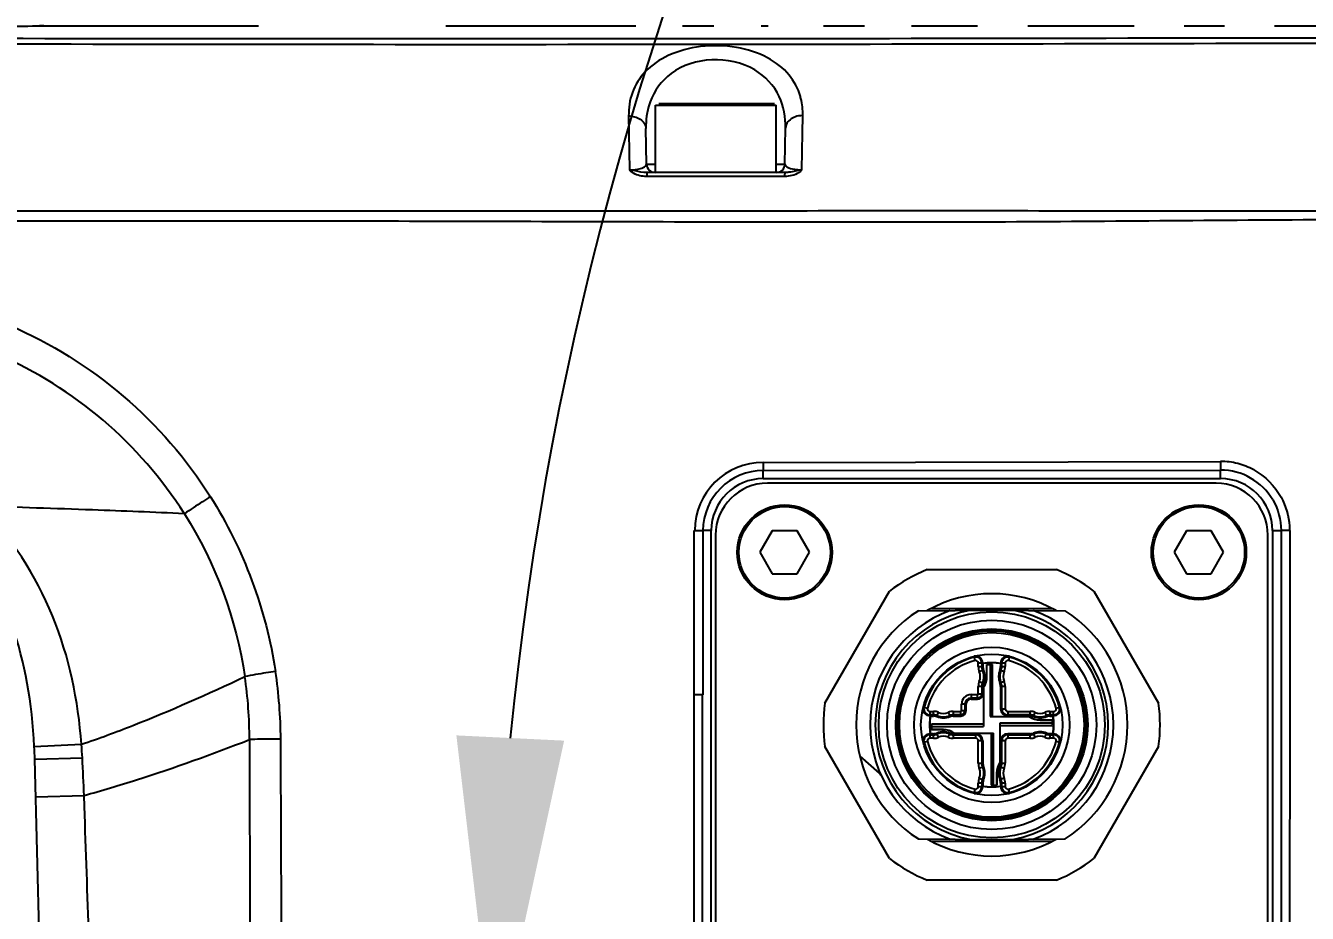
# Model space of a CAD drawing. Header units: millimetres. Extents: x 5828 to 6704, y 123 to 421.
# Drawn here: x 6592.282 to 6597.233, y 234.937 to 238.367 of the extents above; entities that cross this region are included whole.
import ezdxf

# ---------------------------------------------------------------- set-up
doc = ezdxf.new("R2010")
doc.units = ezdxf.units.MM
for name, color, linetype in [('外形图', 7, 'Continuous'), ('尺寸标注', 7, 'Continuous'), ('运动范围', 7, 'Continuous')]:
    doc.layers.add(name, color=color, linetype=linetype)
doc.styles.add('微软雅黑', font='msyh.ttc', dxfattribs={"height": 1.5})
doc.dimstyles.new('尺寸标注_1_15比例', dxfattribs={"dimtxt": 1.5, "dimasz": 1.25, "dimexe": 0.5, "dimexo": 0.4, "dimgap": 0.5, "dimtad": 1, "dimdec": 1, "dimlfac": 15, "dimdsep": 46, "dimtxsty": '微软雅黑', "dimcen": 0.09, "dimadec": 0, "dimazin": 0, "dimtp": 0.01, "dimtm": 0.01, "dimtfac": 1, "dimtdec": 1, "dimtofl": 0, "dimtmove": 0, "dimatfit": 3, "dimfxl": 1, "dimtolj": 1, "dimarcsym": 0})

# ---------------------------------------------------------------- blocks, each defined once
blk = doc.blocks.new('*D964')
at = {"layer": 'Defpoints', "color": 0}
for p in [(6599.8696, 245.0776), (6642.7754, 240.6831), (6560.7519, 234.3658), (6606.9481, 234.3718), (6651.9644, 234.3658)]:
    blk.add_point(p, dxfattribs=at)
at = {"layer": '尺寸标注', "color": 0, "lineweight": -2}
blk.add_arc((6606.914, 234.3658), 12.8206, 15.57922, 174.41148, dxfattribs=at)
at = {"layer": '尺寸标注', "color": 0}
for points in [[(6619.0604, 237.7629), (6619.4668, 237.8551), (6619.5402, 236.59)], [(6593.9463, 235.6245), (6594.3625, 235.6042), (6594.0935, 234.3658)]]:
    blk.add_solid(points, dxfattribs=at)
at = {"layer": '尺寸标注', "color": 0, "insert": (6607.3758, 248.4579), "char_height": 1.5, "attachment_point": 5, "rotation": 358.1233, "style": '微软雅黑'}
blk.add_mtext('\\A1;-\\A1;170%%d', dxfattribs=at)

msp = doc.modelspace()

# ---------------------------------------------------------------- linework, layer by layer
at = {"layer": '外形图'}
for p, q in [((6592.3365, 238.3658), (6593.182, 238.3658)), ((6593.9055, 238.3658), (6594.6391, 238.3658)), ((6594.8191, 238.3658), (6594.941, 238.3658)), ((6595.123, 238.3659), (6595.15, 238.3659)), ((6595.3645, 238.3659), (6595.5223, 238.3659)), ((6595.7042, 238.3659), (6595.9594, 238.3659)), ((6596.154, 238.3659), (6596.4276, 238.3659)), ((6596.4276, 238.3659), (6596.564, 238.3659)), ((6596.7569, 238.3658), (6596.9136, 238.3658)), ((6597.1064, 238.3657), (6597.3258, 238.3656)), ((6594.7148, 237.7991), (6594.7148, 238.0591)), ((6594.7148, 238.0591), (6595.1814, 238.0591)), ((6594.7287, 238.0658), (6595.1748, 238.0658)), ((6595.1814, 237.7991), (6595.1814, 238.0591)), ((6594.6117, 238.0176), (6594.6128, 237.9507)), ((6595.2832, 237.9515), (6595.2844, 238.019)), ((6594.6128, 237.9507), (6594.6139, 237.8814)), ((6594.6809, 237.8319), (6594.6785, 237.9691)), ((6595.2153, 237.8319), (6595.2178, 237.9703)), ((6595.2819, 237.8817), (6595.2832, 237.9515)), ((6594.6139, 237.8814), (6594.615, 237.8098)), ((6595.2806, 237.8096), (6595.2819, 237.8817)), ((6594.6809, 237.8319), (6594.7148, 237.8319)), ((6595.2144, 237.7991), (6594.6816, 237.7991)), ((6595.1814, 237.8319), (6595.2153, 237.8319)), ((6594.7142, 237.7839), (6594.6813, 237.7839)), ((6594.7142, 237.7839), (6594.6813, 237.7839)), ((6595.182, 237.7841), (6594.7142, 237.7839)), ((6595.2142, 237.7841), (6595.182, 237.7841)), ((6595.2142, 237.7841), (6595.182, 237.7841)), ((6595.1311, 236.6794), (6596.8979, 236.6829)), ((6595.1314, 236.6477), (6596.8981, 236.6495)), ((6595.1314, 236.6164), (6595.1314, 236.6477)), ((6595.1314, 236.6164), (6596.8981, 236.6164)), ((6596.8981, 236.6164), (6596.8981, 236.6495)), ((6596.8809, 236.5986), (6595.1475, 236.5986)), ((6594.8651, 235.7824), (6594.8653, 236.4167)), ((6594.9309, 236.4158), (6594.8987, 236.4158)), ((6594.9309, 233.3158), (6594.9309, 236.4158)), ((6595.1664, 236.4147), (6595.1185, 236.3319)), ((6595.262, 236.4147), (6595.1664, 236.4147)), ((6595.3099, 236.3319), (6595.262, 236.4147)), ((6596.7664, 236.4147), (6596.7185, 236.3319)), ((6596.862, 236.4147), (6596.7664, 236.4147)), ((6596.9099, 236.3319), (6596.862, 236.4147)), ((6597.0987, 236.4158), (6597.0987, 233.3158)), ((6597.0987, 236.4158), (6597.132, 236.4158)), ((6597.132, 236.4158), (6597.132, 233.3158)), ((6594.9475, 236.3986), (6594.9475, 233.3319)), ((6597.0809, 233.3319), (6597.0809, 236.3986)), ((6595.1185, 236.3319), (6595.1664, 236.249)), ((6595.262, 236.249), (6595.3099, 236.3319)), ((6596.7185, 236.3319), (6596.7664, 236.249)), ((6596.862, 236.249), (6596.9099, 236.3319)), ((6595.7642, 236.2652), (6596.2642, 236.2652)), ((6595.1664, 236.249), (6595.262, 236.249)), ((6596.7664, 236.249), (6596.862, 236.249)), ((6595.3696, 235.7487), (6595.6196, 236.1817)), ((6596.4088, 236.1817), (6596.6588, 235.7487)), ((6595.7814, 236.1152), (6596.247, 236.1152)), ((6595.7307, 236.1061), (6596.0142, 236.1086)), ((6596.0142, 236.1086), (6596.2977, 236.1061)), ((6595.9501, 235.9135), (6595.9459, 235.9299)), ((6596.0825, 235.9299), (6596.0783, 235.9135)), ((6595.9623, 235.8902), (6595.9623, 235.9041)), ((6595.9792, 235.9041), (6595.9623, 235.9041)), ((6595.9623, 235.8902), (6595.98, 235.8902)), ((6595.9661, 235.8708), (6595.9825, 235.8776)), ((6595.9756, 235.9041), (6595.9756, 235.8902)), ((6595.9792, 235.9041), (6595.9792, 235.8902)), ((6595.9794, 235.9025), (6595.9798, 235.9022)), ((6595.9798, 235.9022), (6595.98, 235.902)), ((6595.98, 235.8902), (6595.98, 235.902)), ((6595.9952, 235.8519), (6595.9952, 235.8986)), ((6595.9952, 235.8986), (6596.0169, 235.8986)), ((6595.9957, 235.8519), (6595.9957, 235.8986)), ((6596.0075, 235.8986), (6596.0075, 235.6969)), ((6596.0169, 235.6969), (6596.0169, 235.8986)), ((6596.0459, 235.8776), (6596.0623, 235.8708)), ((6596.0484, 235.902), (6596.049, 235.9025)), ((6596.0484, 235.902), (6596.0484, 235.8902)), ((6596.0484, 235.8902), (6596.0661, 235.8902)), ((6596.0492, 235.8902), (6596.0492, 235.9041)), ((6596.0661, 235.9041), (6596.0492, 235.9041)), ((6596.0528, 235.8902), (6596.0528, 235.9041)), ((6596.0661, 235.9041), (6596.0661, 235.8902)), ((6595.9623, 235.7852), (6595.9623, 235.8136)), ((6595.98, 235.8136), (6595.9623, 235.8136)), ((6595.9661, 235.833), (6595.9825, 235.8262)), ((6595.9756, 235.8136), (6595.9756, 235.7852)), ((6595.9792, 235.8136), (6595.9792, 235.7852)), ((6595.98, 235.7852), (6595.98, 235.8136)), ((6595.9952, 235.8519), (6595.9957, 235.8519)), ((6596.0623, 235.833), (6596.0459, 235.8262)), ((6596.0484, 235.8136), (6596.0484, 235.7269)), ((6596.0661, 235.8136), (6596.0484, 235.8136)), ((6596.0492, 235.7269), (6596.0492, 235.8136)), ((6596.0528, 235.7269), (6596.0528, 235.8136)), ((6596.0661, 235.8136), (6596.0661, 235.7269)), ((6594.8975, 233.3158), (6594.8975, 235.7816)), ((6595.9342, 235.7822), (6595.9342, 235.7644)), ((6595.9342, 235.7822), (6595.9592, 235.7822)), ((6595.9592, 235.7688), (6595.9342, 235.7688)), ((6595.9592, 235.7652), (6595.9342, 235.7652)), ((6595.9342, 235.7644), (6595.9592, 235.7644)), ((6595.9592, 235.7644), (6595.9592, 235.7822)), ((6595.9623, 235.7852), (6595.98, 235.7852)), ((6595.9825, 235.8114), (6595.9825, 235.6586)), ((6595.7495, 235.7336), (6595.7659, 235.7293)), ((6595.7754, 235.7172), (6595.7754, 235.7002)), ((6595.7754, 235.7172), (6595.7893, 235.7172)), ((6595.7893, 235.6994), (6595.7893, 235.7172)), ((6595.8018, 235.6969), (6595.8086, 235.7133)), ((6595.8464, 235.7133), (6595.8533, 235.6969)), ((6595.8658, 235.7172), (6595.8658, 235.6994)), ((6595.8658, 235.7172), (6595.8942, 235.7172)), ((6595.8942, 235.6994), (6595.8942, 235.7172)), ((6595.8973, 235.7202), (6595.8973, 235.7452)), ((6595.915, 235.7452), (6595.8973, 235.7452)), ((6595.8973, 235.7202), (6595.915, 235.7202)), ((6595.9106, 235.7452), (6595.9106, 235.7202)), ((6595.9142, 235.7452), (6595.9142, 235.7202)), ((6595.915, 235.7202), (6595.915, 235.7452)), ((6596.0484, 235.7269), (6596.0661, 235.7269)), ((6596.0759, 235.7172), (6596.0759, 235.6994)), ((6596.0759, 235.7172), (6596.1626, 235.7172)), ((6596.1626, 235.6994), (6596.1626, 235.7172)), ((6596.1751, 235.6969), (6596.182, 235.7133)), ((6596.2198, 235.7133), (6596.2266, 235.6969)), ((6596.2391, 235.7172), (6596.2391, 235.6994)), ((6596.2391, 235.7172), (6596.253, 235.7172)), ((6596.253, 235.7002), (6596.253, 235.7172)), ((6596.2624, 235.7293), (6596.2788, 235.7336)), ((6595.7893, 235.7038), (6595.7754, 235.7038)), ((6595.7893, 235.7002), (6595.7754, 235.7002)), ((6595.7774, 235.6994), (6595.7769, 235.7)), ((6595.7774, 235.6994), (6595.7893, 235.6994)), ((6595.7809, 235.6679), (6595.7809, 235.6462)), ((6595.9825, 235.6679), (6595.7809, 235.6679)), ((6595.8942, 235.7038), (6595.8658, 235.7038)), ((6595.8942, 235.7002), (6595.8658, 235.7002)), ((6595.8658, 235.6994), (6595.8942, 235.6994)), ((6596.0075, 235.6969), (6596.1604, 235.6969)), ((6596.0459, 235.6719), (6596.0459, 235.519)), ((6596.2475, 235.6719), (6596.0459, 235.6719)), ((6596.1626, 235.7038), (6596.0759, 235.7038)), ((6596.1626, 235.7002), (6596.0759, 235.7002)), ((6596.0759, 235.6994), (6596.1626, 235.6994)), ((6596.2009, 235.6842), (6596.2009, 235.6837)), ((6596.2009, 235.6842), (6596.2475, 235.6842)), ((6596.2009, 235.6837), (6596.2475, 235.6837)), ((6596.253, 235.7038), (6596.2391, 235.7038)), ((6596.253, 235.7002), (6596.2391, 235.7002)), ((6596.2391, 235.6994), (6596.251, 235.6994)), ((6596.2475, 235.6842), (6596.2475, 235.6626)), ((6596.2511, 235.6996), (6596.251, 235.6994)), ((6596.2515, 235.7), (6596.2511, 235.6996)), ((6595.7754, 235.6302), (6595.7754, 235.6133)), ((6595.7754, 235.6302), (6595.7893, 235.6302)), ((6595.7754, 235.6266), (6595.7893, 235.6266)), ((6595.7769, 235.6304), (6595.7773, 235.6308)), ((6595.7773, 235.6308), (6595.7774, 235.631)), ((6595.7893, 235.631), (6595.7774, 235.631)), ((6595.7809, 235.6586), (6595.9825, 235.6586)), ((6595.8275, 235.6468), (6595.7809, 235.6468)), ((6595.8275, 235.6462), (6595.7809, 235.6462)), ((6595.7893, 235.6133), (6595.7893, 235.631)), ((6595.8086, 235.6172), (6595.8018, 235.6335)), ((6595.8275, 235.6462), (6595.8275, 235.6468)), ((6595.8464, 235.6172), (6595.8533, 235.6335)), ((6595.8658, 235.631), (6595.8658, 235.6133)), ((6595.9525, 235.631), (6595.8658, 235.631)), ((6595.8658, 235.6302), (6595.9525, 235.6302)), ((6595.8658, 235.6266), (6595.9525, 235.6266)), ((6595.868, 235.6336), (6596.0209, 235.6336)), ((6595.9525, 235.6133), (6595.9525, 235.631)), ((6596.0115, 235.6336), (6596.0115, 235.4319)), ((6596.0209, 235.4319), (6596.0209, 235.6336)), ((6596.0459, 235.6626), (6596.2475, 235.6626)), ((6596.0759, 235.631), (6596.0759, 235.6133)), ((6596.1626, 235.631), (6596.0759, 235.631)), ((6596.0759, 235.6302), (6596.1626, 235.6302)), ((6596.0759, 235.6266), (6596.1626, 235.6266)), ((6596.1626, 235.6133), (6596.1626, 235.631)), ((6596.182, 235.6172), (6596.1751, 235.6335)), ((6596.2198, 235.6172), (6596.2266, 235.6335)), ((6596.2391, 235.631), (6596.2391, 235.6133)), ((6596.251, 235.631), (6596.2391, 235.631)), ((6596.2391, 235.6302), (6596.253, 235.6302)), ((6596.2391, 235.6266), (6596.253, 235.6266)), ((6596.251, 235.631), (6596.2515, 235.6304)), ((6596.253, 235.6133), (6596.253, 235.6302)), ((6592.3159, 235.581), (6592.4979, 235.59)), ((6595.6196, 235.1487), (6595.3696, 235.5817)), ((6595.7659, 235.6011), (6595.7495, 235.5969)), ((6595.7893, 235.6133), (6595.7754, 235.6133)), ((6595.9525, 235.6133), (6595.8658, 235.6133)), ((6595.9623, 235.5168), (6595.9623, 235.6036)), ((6595.98, 235.6036), (6595.9623, 235.6036)), ((6595.9756, 235.6036), (6595.9756, 235.5168)), ((6595.9792, 235.6036), (6595.9792, 235.5168)), ((6595.98, 235.5168), (6595.98, 235.6036)), ((6596.0484, 235.6036), (6596.0484, 235.5168)), ((6596.0661, 235.6036), (6596.0484, 235.6036)), ((6596.0492, 235.5168), (6596.0492, 235.6036)), ((6596.0528, 235.5168), (6596.0528, 235.6036)), ((6596.0661, 235.6036), (6596.0661, 235.5168)), ((6596.1626, 235.6133), (6596.0759, 235.6133)), ((6596.253, 235.6133), (6596.2391, 235.6133)), ((6596.2788, 235.5969), (6596.2624, 235.6011)), ((6596.6588, 235.5817), (6596.4088, 235.1487)), ((6592.3177, 235.5325), (6592.5017, 235.5373)), ((6592.3938, 232.6287), (6592.3177, 235.5325)), ((6595.5043, 235.5441), (6595.5794, 235.4788)), ((6595.9623, 235.5168), (6595.98, 235.5168)), ((6596.0484, 235.5168), (6596.0661, 235.5168)), ((6595.9661, 235.4975), (6595.9825, 235.5043)), ((6596.0326, 235.4786), (6596.0326, 235.4319)), ((6596.0332, 235.4786), (6596.0326, 235.4786)), ((6596.0332, 235.4786), (6596.0332, 235.4319)), ((6596.0459, 235.5043), (6596.0623, 235.4975)), ((6595.9459, 235.4006), (6595.9501, 235.417)), ((6595.9623, 235.4264), (6595.9623, 235.4403)), ((6595.98, 235.4403), (6595.9623, 235.4403)), ((6595.9623, 235.4264), (6595.9792, 235.4264)), ((6595.9661, 235.4597), (6595.9825, 235.4528)), ((6595.9756, 235.4403), (6595.9756, 235.4264)), ((6595.9792, 235.4403), (6595.9792, 235.4264)), ((6595.98, 235.4285), (6595.9794, 235.4279)), ((6595.98, 235.4285), (6595.98, 235.4403)), ((6596.0115, 235.4319), (6596.0332, 235.4319)), ((6596.0623, 235.4597), (6596.0459, 235.4528)), ((6596.0484, 235.4403), (6596.0484, 235.4285)), ((6596.0661, 235.4403), (6596.0484, 235.4403)), ((6596.0486, 235.4283), (6596.0484, 235.4285)), ((6596.049, 235.4279), (6596.0486, 235.4283)), ((6596.0492, 235.4264), (6596.0492, 235.4403)), ((6596.0492, 235.4264), (6596.0661, 235.4264)), ((6596.0528, 235.4264), (6596.0528, 235.4403)), ((6596.0661, 235.4403), (6596.0661, 235.4264)), ((6596.0783, 235.417), (6596.0825, 235.4006)), ((6592.3215, 235.3875), (6592.508, 235.3924)), ((6592.5096, 235.3495), (6592.508, 235.3924)), ((6595.7307, 235.2244), (6596.0142, 235.2219)), ((6596.0142, 235.2219), (6596.2977, 235.2244)), ((6596.247, 235.2152), (6595.7814, 235.2152)), ((6596.2642, 235.0652), (6595.7642, 235.0652))]:
    msp.add_line(p, q, dxfattribs=at)
for centre, radius in [((6595.2142, 236.3319), 0.1833), ((6595.2142, 236.3319), 0.1767), ((6596.8142, 236.3319), 0.1833), ((6596.8142, 236.3319), 0.1767), ((6596.0142, 235.6652), 0.4367), ((6596.0142, 235.6652), 0.4042), ((6596.0142, 235.6652), 0.3706), ((6596.0142, 235.6652), 0.3661), ((6596.0142, 235.6652), 0.3633), ((6596.0142, 235.6652), 0.3567), ((6596.0142, 235.6652), 0.3), ((6596.0142, 235.6652), 0.2733)]:
    msp.add_circle(centre, radius, dxfattribs=at)
for centre, radius, start, end in [((6595.0507, 238.0283), 0.2334, 14.1103, 16.1626), ((6594.933, 237.986), 0.2535, 160.2549, 162.0338), ((6594.7142, 237.8325), 0.0333, 181, 270), ((6596.3735, 237.774), 1.6922, 179.3863, 179.6655), ((6595.182, 237.8325), 0.0333, 270, 359), ((6597.163, 237.7741), 1.9488, 179.4677, 179.707), ((6591.536, 235.617), 1.6106, 32.4208, 66.6151), ((6595.1319, 236.4144), 0.265, 90.1621, 179.5099), ((6596.8979, 236.4145), 0.2684, 75.6728, 90.0062), ((6596.8979, 236.4156), 0.2673, 61.2478, 75.6136), ((6595.1318, 236.4147), 0.2331, 90.0909, 179.7179), ((6595.1314, 236.4158), 0.2006, 90, 180), ((6596.8983, 236.4157), 0.2338, 30.4689, 90.0423), ((6596.8981, 236.4158), 0.2006, 0, 90), ((6595.1475, 236.3986), 0.2, 90, 180), ((6596.8809, 236.3986), 0.2, 0, 90), ((6770.9426, 235.765), 176.045, 179.788173, 179.994574), ((6596.0142, 235.6652), 0.65, 112.6199, 127.3801), ((6596.0142, 235.6652), 0.65, 52.6199, 67.3801), ((6596.0142, 235.6652), 0.5067, 60.5417, 119.4617), ((6596.0142, 235.6652), 0.5241, 122.7398, 237.2602), ((6596.0142, 235.6652), 0.47, 109.8993, 250.1006), ((6596.0142, 235.6652), 0.45, 100.3872, 259.6127), ((6596.0142, 235.6652), 0.45, 280.3873, 79.6128), ((6596.0142, 235.6652), 0.47, 289.8994, 70.1006), ((6596.0142, 235.6652), 0.5241, 302.7398, 57.2602), ((6596.0142, 235.6652), 0.2697, 104.4775, 165.5225), ((6596.0142, 235.6652), 0.2564, 104.4775, 165.5225), ((6595.9525, 235.9041), 0.0267, 0, 104.4775), ((6595.9525, 235.9041), 0.0231, 0, 104.4775), ((6595.9525, 235.9041), 0.00973, 0, 104.4775), ((6596.0759, 235.9041), 0.0267, 75.5225, 180), ((6596.0759, 235.9041), 0.0231, 75.5225, 180), ((6596.0759, 235.9041), 0.00973, 75.5225, 180), ((6596.0142, 235.6652), 0.2564, 14.4775, 75.5225), ((6596.0142, 235.6652), 0.2697, 14.4775, 75.5225), ((6591.4604, 235.6017), 1.8074, 0.2787, 8.5912), ((6596.0125, 235.8902), 0.0503, 180, 202.6583), ((6595.9209, 235.8519), 0.0491, 337.3417, 22.6583), ((6596.0125, 235.8902), 0.0369, 180, 202.6583), ((6595.9209, 235.8519), 0.0624, 337.3417, 22.6583), ((6596.0142, 235.6652), 0.24, 81.6145, 98.3855), ((6596.0125, 235.8902), 0.0333, 180, 202.6583), ((6596.0142, 235.6652), 0.2398, 81.6526, 98.3474), ((6596.0142, 235.6652), 0.2392, 81.7756, 98.2244), ((6596.0125, 235.8902), 0.0326, 180, 202.6583), ((6595.9209, 235.8519), 0.066, 337.3417, 22.6583), ((6595.9209, 235.8519), 0.0668, 337.3417, 22.6583), ((6596.1075, 235.8519), 0.0668, 157.3417, 202.6583), ((6596.1075, 235.8519), 0.066, 157.3417, 202.6583), ((6596.1075, 235.8519), 0.0624, 157.3417, 202.6583), ((6596.0159, 235.8902), 0.0326, 337.3417, 0), ((6596.0159, 235.8902), 0.0333, 337.3417, 0), ((6596.0159, 235.8902), 0.0369, 337.3417, 0), ((6596.1075, 235.8519), 0.0491, 157.3417, 202.6583), ((6596.0159, 235.8902), 0.0503, 337.3417, 0), ((6591.5008, 235.6104), 1.6462, 359.9171, 8.4304), ((6596.0125, 235.8136), 0.0503, 157.3417, 180), ((6596.0125, 235.8136), 0.0369, 157.3417, 180), ((6596.0125, 235.8136), 0.0333, 157.3417, 180), ((6596.0125, 235.8136), 0.0326, 157.3417, 180), ((6595.9242, 235.8519), 0.0716, 324.611, 0), ((6595.9242, 235.8519), 0.071, 325.2506, 0), ((6596.0159, 235.8136), 0.0326, 0, 22.6583), ((6596.0159, 235.8136), 0.0333, 0, 22.6583), ((6596.0159, 235.8136), 0.0369, 0, 22.6583), ((6596.0159, 235.8136), 0.0503, 0, 22.6583), ((6595.9342, 235.7452), 0.0369, 90, 180), ((6595.9342, 235.7452), 0.0236, 90, 180), ((6595.9342, 235.7452), 0.02, 90, 180), ((6595.9342, 235.7452), 0.0192, 90, 180), ((6595.9592, 235.7852), 0.0208, 270, 0), ((6595.9592, 235.7852), 0.02, 270, 0), ((6595.9592, 235.7852), 0.0164, 270, 0), ((6595.9592, 235.7852), 0.00306, 270, 0), ((6596.0142, 235.6652), 0.65, 172.6199, 187.3801), ((6595.7754, 235.7269), 0.0267, 165.5225, 270), ((6595.7754, 235.7269), 0.0231, 165.5225, 270), ((6595.7754, 235.7269), 0.00973, 165.5225, 270), ((6595.7893, 235.6669), 0.0503, 67.3417, 90), ((6595.8275, 235.7586), 0.0491, 247.3417, 292.6583), ((6595.8658, 235.6669), 0.0503, 90, 112.6583), ((6595.8942, 235.7202), 0.0208, 270, 0), ((6595.8942, 235.7202), 0.02, 270, 0), ((6595.8942, 235.7202), 0.0164, 270, 0), ((6595.8942, 235.7202), 0.00306, 270, 0), ((6596.0759, 235.7269), 0.0274, 180, 270), ((6596.0759, 235.7269), 0.0267, 180, 270), ((6596.0759, 235.7269), 0.0231, 180, 270), ((6596.0759, 235.7269), 0.00973, 180, 270), ((6596.1626, 235.6669), 0.0503, 67.3417, 90), ((6596.2009, 235.7586), 0.0491, 247.3417, 292.6583), ((6596.2391, 235.6669), 0.0503, 90, 112.6583), ((6596.253, 235.7269), 0.0267, 270, 14.4775), ((6596.253, 235.7269), 0.0231, 270, 14.4775), ((6596.253, 235.7269), 0.00973, 270, 14.4775), ((6596.0142, 235.6652), 0.65, 352.6199, 7.3801), ((6596.0142, 235.6652), 0.24, 171.6145, 188.3855), ((6596.0142, 235.6652), 0.2398, 171.6526, 188.3474), ((6596.0142, 235.6652), 0.2392, 171.7756, 188.2244), ((6595.7893, 235.6669), 0.0369, 67.3417, 90), ((6595.7893, 235.6669), 0.0333, 67.3417, 90), ((6595.7893, 235.6669), 0.0326, 67.3417, 90), ((6595.8275, 235.7586), 0.0668, 247.3417, 292.6583), ((6595.8275, 235.7586), 0.066, 247.3417, 292.6583), ((6595.8275, 235.7586), 0.0624, 247.3417, 292.6583), ((6595.8658, 235.6669), 0.0369, 90, 112.6583), ((6595.8658, 235.6669), 0.0333, 90, 112.6583), ((6595.8658, 235.6669), 0.0326, 90, 112.6583), ((6596.2009, 235.7552), 0.0716, 234.611, 270), ((6596.2009, 235.7552), 0.071, 235.2506, 270), ((6596.1626, 235.6669), 0.0369, 67.3417, 90), ((6596.1626, 235.6669), 0.0333, 67.3417, 90), ((6596.1626, 235.6669), 0.0326, 67.3417, 90), ((6596.2009, 235.7586), 0.0668, 247.3417, 292.6583), ((6596.2009, 235.7586), 0.066, 247.3417, 292.6583), ((6596.2009, 235.7586), 0.0624, 247.3417, 292.6583), ((6596.2391, 235.6669), 0.0369, 90, 112.6583), ((6596.2391, 235.6669), 0.0333, 90, 112.6583), ((6596.2391, 235.6669), 0.0326, 90, 112.6583), ((6596.0142, 235.6652), 0.2392, 351.7756, 8.2244), ((6596.0142, 235.6652), 0.2398, 351.6526, 8.3474), ((6596.0142, 235.6652), 0.24, 351.6145, 8.3855), ((6595.7754, 235.6036), 0.0267, 90, 194.4775), ((6595.7754, 235.6036), 0.0231, 90, 194.4775), ((6595.7893, 235.6636), 0.0326, 270, 292.6583), ((6595.7893, 235.6636), 0.0333, 270, 292.6583), ((6595.7893, 235.6636), 0.0369, 270, 292.6583), ((6595.7893, 235.6636), 0.0503, 270, 292.6583), ((6595.8275, 235.5719), 0.0668, 67.3417, 112.6583), ((6595.8275, 235.5719), 0.066, 67.3417, 112.6583), ((6595.8275, 235.5719), 0.0624, 67.3417, 112.6583), ((6595.8275, 235.5719), 0.0491, 67.3417, 112.6583), ((6595.8275, 235.5752), 0.0716, 54.611, 90), ((6595.8275, 235.5752), 0.071, 55.2506, 90), ((6595.8658, 235.6636), 0.0503, 247.3417, 270), ((6595.8658, 235.6636), 0.0369, 247.3417, 270), ((6595.8658, 235.6636), 0.0333, 247.3417, 270), ((6595.8658, 235.6636), 0.0326, 247.3417, 270), ((6595.9525, 235.6036), 0.0274, 0, 90), ((6595.9525, 235.6036), 0.0267, 0, 90), ((6595.9525, 235.6036), 0.0231, 0, 90), ((6596.0759, 235.6036), 0.0274, 90, 180), ((6596.0759, 235.6036), 0.0267, 90, 180), ((6596.0759, 235.6036), 0.0231, 90, 180), ((6596.1626, 235.6636), 0.0326, 270, 292.6583), ((6596.1626, 235.6636), 0.0333, 270, 292.6583), ((6596.1626, 235.6636), 0.0369, 270, 292.6583), ((6596.1626, 235.6636), 0.0503, 270, 292.6583), ((6596.2009, 235.5719), 0.0668, 67.3417, 112.6583), ((6596.2009, 235.5719), 0.066, 67.3417, 112.6583), ((6596.2009, 235.5719), 0.0624, 67.3417, 112.6583), ((6596.2009, 235.5719), 0.0491, 67.3417, 112.6583), ((6596.2391, 235.6636), 0.0503, 247.3417, 270), ((6596.2391, 235.6636), 0.0369, 247.3417, 270), ((6596.2391, 235.6636), 0.0333, 247.3417, 270), ((6596.2391, 235.6636), 0.0326, 247.3417, 270), ((6596.253, 235.6036), 0.0267, 345.5225, 90), ((6596.253, 235.6036), 0.0231, 345.5225, 90), ((6590.197, 235.4771), 2.1214, 1.4961, 2.8087), ((6590.4622, 235.4167), 2.043, 3.3843, 4.8659), ((6086.0468, 233.1747), 507.2269, 0.134545, 0.275142), ((6596.0142, 235.6652), 0.2697, 194.4775, 255.5225), ((6595.7754, 235.6036), 0.00973, 90, 194.4775), ((6596.0142, 235.6652), 0.2564, 194.4775, 255.5225), ((6595.9525, 235.6036), 0.00973, 0, 90), ((6596.0759, 235.6036), 0.00973, 90, 180), ((6596.0142, 235.6652), 0.2564, 284.4775, 345.5225), ((6596.0142, 235.6652), 0.2697, 284.4775, 345.5225), ((6596.253, 235.6036), 0.00973, 345.5225, 90), ((6586.7154, 235.2122), 5.7954, 1.78167, 3.21577), ((6596.0125, 235.5168), 0.0503, 180, 202.6583), ((6596.0125, 235.5168), 0.0369, 180, 202.6583), ((6596.0125, 235.5168), 0.0333, 180, 202.6583), ((6596.0125, 235.5168), 0.0326, 180, 202.6583), ((6596.1042, 235.4786), 0.0716, 144.611, 180), ((6596.1042, 235.4786), 0.071, 145.2506, 180), ((6596.0159, 235.5168), 0.0326, 337.3417, 0), ((6596.0159, 235.5168), 0.0333, 337.3417, 0), ((6596.0159, 235.5168), 0.0369, 337.3417, 0), ((6596.0159, 235.5168), 0.0503, 337.3417, 0), ((6595.5575, 235.4537), 0.0333, 24.8549, 48.9993), ((6595.9209, 235.4786), 0.0491, 337.3417, 22.6583), ((6595.9209, 235.4786), 0.0624, 337.3417, 22.6583), ((6595.9209, 235.4786), 0.066, 337.3417, 22.6583), ((6595.9209, 235.4786), 0.0668, 337.3417, 22.6583), ((6596.1075, 235.4786), 0.0668, 157.3417, 202.6583), ((6596.1075, 235.4786), 0.066, 157.3417, 202.6583), ((6596.1075, 235.4786), 0.0624, 157.3417, 202.6583), ((6596.1075, 235.4786), 0.0491, 157.3417, 202.6583), ((6595.9525, 235.4264), 0.0267, 255.5225, 0), ((6595.9525, 235.4264), 0.0231, 255.5225, 0), ((6595.9525, 235.4264), 0.00973, 255.5225, 0), ((6596.0125, 235.4403), 0.0503, 157.3417, 180), ((6596.0125, 235.4403), 0.0369, 157.3417, 180), ((6596.0125, 235.4403), 0.0333, 157.3417, 180), ((6596.0142, 235.6652), 0.24, 261.6145, 278.3855), ((6596.0142, 235.6652), 0.2398, 261.6526, 278.3474), ((6596.0125, 235.4403), 0.0326, 157.3417, 180), ((6596.0142, 235.6652), 0.2392, 261.7756, 278.2244), ((6596.0159, 235.4403), 0.0326, 0, 22.6583), ((6596.0159, 235.4403), 0.0333, 0, 22.6583), ((6596.0759, 235.4264), 0.0267, 180, 284.4775), ((6596.0159, 235.4403), 0.0369, 0, 22.6583), ((6596.0759, 235.4264), 0.0231, 180, 284.4775), ((6596.0159, 235.4403), 0.0503, 0, 22.6583), ((6596.0759, 235.4264), 0.00973, 180, 284.4775), ((6507.8693, 232.2599), 84.6966, 1.399009, 2.090559), ((6596.0142, 235.6652), 0.5067, 240.6073, 299.3854), ((6596.0142, 235.6652), 0.65, 232.6199, 247.3801), ((6596.0142, 235.6652), 0.65, 292.6199, 307.3801)]:
    msp.add_arc(centre, radius, start, end, dxfattribs=at)
for points, knots in [([(6591.952, 238.3633), (6592.0036, 238.3635), (6592.0801, 238.3638), (6592.4131, 238.3658), (6592.3365, 238.3658)], [0, 0, 0, 0, 0.40261, 1, 1, 1, 1]), ([(6598.8813, 238.3182), (6597.9892, 238.3207), (6596.2048, 238.316), (6593.5282, 238.3145), (6590.852, 238.3179), (6589.0681, 238.3199), (6588.1764, 238.3215)], [0, 0, 0, 0, 0.250008, 0.500065, 0.75009, 1, 1, 1, 1]), ([(6598.8814, 238.2964), (6597.9917, 238.2999), (6596.2122, 238.2947), (6593.5429, 238.2915), (6590.874, 238.2978), (6589.095, 238.3016), (6588.2057, 238.3041)], [0, 0, 0, 0, 0.250013, 0.500074, 0.750099, 1, 1, 1, 1]), ([(6595.2749, 238.0933), (6595.2662, 238.1231), (6595.2338, 238.1837), (6595.1454, 238.2516), (6595.0252, 238.289), (6594.892, 238.2919), (6594.7685, 238.2601), (6594.674, 238.1967), (6594.6204, 238.1109), (6594.6112, 238.048), (6594.6117, 238.0176)], [0, 0, 0, 0, 0.104914, 0.224218, 0.366929, 0.522897, 0.668415, 0.790996, 0.897438, 1, 1, 1, 1]), ([(6595.1932, 238.0926), (6595.1733, 238.1348), (6595.0971, 238.2153), (6594.9336, 238.2488), (6594.7741, 238.201), (6594.7098, 238.1144), (6594.6944, 238.0716)], [0, 0, 0, 0, 0.228358, 0.50681, 0.777413, 1, 1, 1, 1]), ([(6594.6117, 238.0176), (6594.6174, 238.0177), (6594.6383, 238.0159), (6594.6596, 238.0058), (6594.6692, 237.9937)], [0, 0, 0, 0, 0.270226, 1, 1, 1, 1]), ([(6595.2844, 238.019), (6595.2787, 238.0191), (6595.2577, 238.0173), (6595.2365, 238.007), (6595.227, 237.9949)], [0, 0, 0, 0, 0.270089, 1, 1, 1, 1]), ([(6594.615, 237.8097), (6594.6294, 237.8097), (6594.6506, 237.8115), (6594.6716, 237.8191), (6594.6768, 237.8239)], [0, 0, 0, 0, 0.669811, 1, 1, 1, 1]), ([(6594.6815, 237.7991), (6594.681, 237.7991), (6594.6822, 237.7954), (6594.6814, 237.7939), (6594.6814, 237.7921)], [0, 0, 0, 0, 0.255274, 1, 1, 1, 1]), ([(6595.2144, 237.7991), (6595.2138, 237.7991), (6595.2151, 237.7954), (6595.2143, 237.7939), (6595.2143, 237.7922)], [0, 0, 0, 0, 0.254966, 1, 1, 1, 1]), ([(6595.2806, 237.8096), (6595.2775, 237.8051), (6595.2586, 237.7888), (6595.2329, 237.7841), (6595.2142, 237.7841)], [0, 0, 0, 0, 0.226949, 1, 1, 1, 1]), ([(6595.2803, 237.8096), (6595.2638, 237.806), (6595.2421, 237.8005), (6595.2198, 237.7991), (6595.2144, 237.7991)], [0, 0, 0, 0, 0.759922, 1, 1, 1, 1]), ([(6595.2153, 237.8319), (6595.2153, 237.8274), (6595.2279, 237.8153), (6595.2421, 237.8132), (6595.2522, 237.8117)], [0, 0, 0, 0, 0.306485, 1, 1, 1, 1]), ([(6595.2522, 237.8117), (6595.2543, 237.8113), (6595.2637, 237.8101), (6595.2732, 237.8096), (6595.2806, 237.8096)], [0, 0, 0, 0, 0.227414, 1, 1, 1, 1]), ([(6598.8814, 237.6383), (6598.4272, 237.6572), (6597.5173, 237.647), (6596.1536, 237.6515), (6594.7896, 237.6497), (6593.4256, 237.65), (6592.0617, 237.6497), (6590.2433, 237.6498), (6588.8794, 237.6495), (6587.9702, 237.6499)], [0, 0, 0, 0, 0.125008, 0.250011, 0.375016, 0.500018, 0.625018, 0.750015, 1, 1, 1, 1]), ([(6598.8795, 237.5942), (6598.4253, 237.6132), (6597.5158, 237.6219), (6596.1521, 237.605), (6594.7882, 237.6075), (6593.4246, 237.6119), (6592.0609, 237.611), (6590.2427, 237.611), (6588.879, 237.6109), (6587.97, 237.6104)], [0, 0, 0, 0, 0.124989, 0.250027, 0.375032, 0.500024, 0.625022, 0.750018, 1, 1, 1, 1]), ([(6592.2227, 237.2082), (6592.3799, 237.1394), (6592.6761, 236.9554), (6592.9046, 236.6917), (6592.9962, 236.5466)], [0, 0, 0, 0, 0.500073, 1, 1, 1, 1]), ([(6595.1311, 236.6794), (6595.1311, 236.676), (6595.1312, 236.6655), (6595.1312, 236.6549), (6595.1314, 236.6477)], [0, 0, 0, 0, 0.319225, 1, 1, 1, 1]), ([(6596.8979, 236.6829), (6596.8979, 236.6789), (6596.898, 236.6678), (6596.8977, 236.6566), (6596.8981, 236.6495)], [0, 0, 0, 0, 0.356089, 1, 1, 1, 1]), ([(6592.4979, 235.59), (6592.4859, 235.7591), (6592.4162, 236.0966), (6592.2272, 236.3907), (6592.107, 236.5096)], [0, 0, 0, 0, 0.500674, 1, 1, 1, 1]), ([(6592.8956, 236.4805), (6592.7774, 236.4868), (6592.5146, 236.4965), (6592.2517, 236.5056), (6592.107, 236.5096)], [0, 0, 0, 0, 0.449805, 1, 1, 1, 1]), ([(6592.9962, 236.5466), (6592.9858, 236.5401), (6592.952, 236.5185), (6592.9182, 236.4966), (6592.8955, 236.4805)], [0, 0, 0, 0, 0.306386, 1, 1, 1, 1]), ([(6594.8669, 236.4167), (6594.8704, 236.4167), (6594.881, 236.4165), (6594.8917, 236.4166), (6594.8987, 236.4158)], [0, 0, 0, 0, 0.330823, 1, 1, 1, 1]), ([(6597.1645, 236.4167), (6597.1604, 236.4167), (6597.1529, 236.4165), (6597.1426, 236.4168), (6597.1366, 236.4156), (6597.1326, 236.4165), (6597.1321, 236.4158)], [0, 0, 0, 0, 0.378859, 0.700819, 0.918467, 1, 1, 1, 1]), ([(6597.1652, 236.4163), (6597.1651, 236.2438), (6597.165, 235.5604), (6597.1649, 234.8769), (6597.1648, 234.3658)], [0, 0, 0, 0, 0.25228, 1, 1, 1, 1]), ([(6593.2476, 235.8717), (6593.2353, 235.8698), (6593.1958, 235.8636), (6593.1563, 235.8574), (6593.1292, 235.8517)], [0, 0, 0, 0, 0.309338, 1, 1, 1, 1]), ([(6595.9794, 235.9025), (6595.9794, 235.902), (6595.9794, 235.9011), (6595.9794, 235.8998), (6595.9793, 235.8986), (6595.9793, 235.8977), (6595.9793, 235.897), (6595.9793, 235.8966), (6595.9793, 235.8964), (6595.9793, 235.8962), (6595.9793, 235.896), (6595.9793, 235.896), (6595.9793, 235.8959), (6595.9793, 235.8959)], [0, 0, 0, 0, 0.227294, 0.427619, 0.599538, 0.741922, 0.853797, 0.898036, 0.934391, 0.96281, 0.983241, 0.995635, 1, 1, 1, 1]), ([(6596.0491, 235.8959), (6596.0491, 235.8959), (6596.0491, 235.896), (6596.0491, 235.896), (6596.0491, 235.8962), (6596.0491, 235.8964), (6596.0491, 235.8966), (6596.0491, 235.897), (6596.0491, 235.8977), (6596.049, 235.8986), (6596.049, 235.8997), (6596.049, 235.9011), (6596.049, 235.902), (6596.049, 235.9025)], [0, 0, 0, 0, 0.004366, 0.016706, 0.037069, 0.065438, 0.101766, 0.145991, 0.257848, 0.400193, 0.57209, 0.772548, 1, 1, 1, 1]), ([(6592.4979, 235.59), (6592.5646, 235.6128), (6592.7786, 235.6914), (6592.9868, 235.7848), (6593.1292, 235.8517)], [0, 0, 0, 0, 0.309407, 1, 1, 1, 1]), ([(6594.8641, 234.3658), (6594.8642, 234.4829), (6594.8642, 234.9552), (6594.8643, 235.4274), (6594.8644, 235.7824)], [0, 0, 0, 0, 0.248088, 1, 1, 1, 1]), ([(6594.8646, 235.7824), (6594.8687, 235.7824), (6594.8763, 235.7822), (6594.8868, 235.7826), (6594.8929, 235.7814), (6594.897, 235.7824), (6594.8975, 235.7816)], [0, 0, 0, 0, 0.377573, 0.699751, 0.91808, 1, 1, 1, 1]), ([(6595.7835, 235.7001), (6595.7835, 235.7001), (6595.7834, 235.7001), (6595.7834, 235.7001), (6595.7832, 235.7001), (6595.783, 235.7001), (6595.7828, 235.7001), (6595.7824, 235.7001), (6595.7817, 235.7001), (6595.7808, 235.7001), (6595.7797, 235.7001), (6595.7784, 235.7), (6595.7774, 235.7), (6595.7769, 235.7)], [0, 0, 0, 0, 0.004366, 0.016706, 0.037069, 0.065438, 0.101766, 0.145991, 0.257848, 0.400193, 0.57209, 0.772548, 1, 1, 1, 1]), ([(6596.2515, 235.7), (6596.251, 235.7), (6596.25, 235.7), (6596.2487, 235.7001), (6596.2476, 235.7001), (6596.2467, 235.7001), (6596.246, 235.7001), (6596.2456, 235.7001), (6596.2453, 235.7001), (6596.2452, 235.7001), (6596.245, 235.7001), (6596.245, 235.7001), (6596.2449, 235.7001), (6596.2449, 235.7001)], [0, 0, 0, 0, 0.227405, 0.42782, 0.599743, 0.742113, 0.853975, 0.898201, 0.934534, 0.962917, 0.9833, 0.995652, 1, 1, 1, 1]), ([(6595.7769, 235.6304), (6595.7774, 235.6304), (6595.7784, 235.6304), (6595.7797, 235.6304), (6595.7808, 235.6304), (6595.7817, 235.6304), (6595.7824, 235.6304), (6595.7828, 235.6303), (6595.783, 235.6303), (6595.7832, 235.6303), (6595.7834, 235.6303), (6595.7834, 235.6303), (6595.7835, 235.6303), (6595.7835, 235.6303)], [0, 0, 0, 0, 0.227294, 0.427619, 0.599538, 0.741922, 0.853797, 0.898036, 0.934391, 0.96281, 0.983241, 0.995635, 1, 1, 1, 1]), ([(6596.2449, 235.6303), (6596.2449, 235.6303), (6596.245, 235.6303), (6596.245, 235.6303), (6596.2452, 235.6303), (6596.2453, 235.6303), (6596.2456, 235.6303), (6596.246, 235.6304), (6596.2467, 235.6304), (6596.2476, 235.6304), (6596.2487, 235.6304), (6596.25, 235.6304), (6596.251, 235.6304), (6596.2515, 235.6304)], [0, 0, 0, 0, 0.004365, 0.016732, 0.037126, 0.065511, 0.101841, 0.146062, 0.257915, 0.40028, 0.572196, 0.772603, 1, 1, 1, 1]), ([(6592.508, 235.3924), (6592.5761, 235.4112), (6592.7917, 235.4753), (6593.003, 235.5527), (6593.147, 235.608)], [0, 0, 0, 0, 0.314034, 1, 1, 1, 1]), ([(6593.2678, 235.6105), (6593.2552, 235.6104), (6593.215, 235.61), (6593.1747, 235.6096), (6593.147, 235.608)], [0, 0, 0, 0, 0.312485, 1, 1, 1, 1]), ([(6595.9793, 235.4345), (6595.9793, 235.4345), (6595.9793, 235.4345), (6595.9793, 235.4344), (6595.9793, 235.4343), (6595.9793, 235.4341), (6595.9793, 235.4338), (6595.9793, 235.4334), (6595.9793, 235.4328), (6595.9793, 235.4318), (6595.9794, 235.4307), (6595.9794, 235.4294), (6595.9794, 235.4284), (6595.9794, 235.4279)], [0, 0, 0, 0, 0.004365, 0.016732, 0.037126, 0.065511, 0.101841, 0.146062, 0.257915, 0.40028, 0.572195, 0.772603, 1, 1, 1, 1]), ([(6596.049, 235.4279), (6596.049, 235.4284), (6596.049, 235.4294), (6596.049, 235.4307), (6596.049, 235.4318), (6596.0491, 235.4328), (6596.0491, 235.4334), (6596.0491, 235.4338), (6596.0491, 235.4341), (6596.0491, 235.4343), (6596.0491, 235.4344), (6596.0491, 235.4345), (6596.0491, 235.4345), (6596.0491, 235.4345)], [0, 0, 0, 0, 0.227405, 0.42782, 0.599743, 0.742113, 0.853975, 0.898201, 0.934534, 0.962917, 0.9833, 0.995652, 1, 1, 1, 1])]:
    msp.add_open_spline(points, degree=3, knots=knots, dxfattribs=at)
for points in [[(6595.2178, 237.9703), (6595.2185, 238.0119), (6595.2108, 238.055), (6595.1932, 238.0926)], [(6594.6919, 238.0642), (6594.682, 238.0337), (6594.6779, 238.0011), (6594.6785, 237.9691)], [(6595.2844, 238.019), (6595.2848, 238.0412), (6595.2825, 238.0637), (6595.277, 238.0852)], [(6594.6692, 237.9937), (6594.6746, 237.9869), (6594.6783, 237.9779), (6594.6785, 237.9691)], [(6595.227, 237.9949), (6595.2216, 237.988), (6595.2179, 237.9791), (6595.2178, 237.9703)], [(6594.6305, 237.7961), (6594.6245, 237.7995), (6594.6187, 237.804), (6594.615, 237.8098)], [(6594.6368, 237.8052), (6594.6297, 237.8067), (6594.6226, 237.808), (6594.6156, 237.8098)], [(6594.6813, 237.7839), (6594.6639, 237.7839), (6594.6455, 237.7873), (6594.6305, 237.7961)], [(6594.6815, 237.7991), (6594.6665, 237.7991), (6594.6516, 237.8022), (6594.6368, 237.8052)], [(6594.6768, 237.8239), (6594.679, 237.8259), (6594.6809, 237.8289), (6594.6809, 237.8319)], [(6597.0265, 236.6499), (6597.0699, 236.6261), (6597.1077, 236.5883), (6597.1316, 236.5449)], [(6592.9962, 236.5466), (6593.1243, 236.3436), (6593.2117, 236.1091), (6593.2476, 235.8717)], [(6597.0998, 236.5342), (6597.1205, 236.499), (6597.132, 236.4567), (6597.132, 236.4158)], [(6597.1316, 236.5449), (6597.1502, 236.511), (6597.1614, 236.472), (6597.1639, 236.4333)], [(6592.8955, 236.4804), (6593.015, 236.2915), (6593.0965, 236.0729), (6593.1292, 235.8517)], [(6592.3159, 235.581), (6592.2993, 235.918), (6592.2027, 236.2141), (6592.0197, 236.4369)], [(6597.132, 236.4158), (6597.1324, 235.7325), (6597.1327, 235.0491), (6597.1329, 234.3658)], [(6597.1639, 236.4333), (6597.1643, 236.4277), (6597.1645, 236.422), (6597.1645, 236.4163)], [(6594.897, 234.3658), (6594.8972, 234.8377), (6594.8973, 235.3097), (6594.8975, 235.7816)], [(6593.147, 235.608), (6593.1479, 235.1932), (6593.1486, 234.7784), (6593.1491, 234.3636)]]:
    msp.add_open_spline(points, degree=3, dxfattribs=at)
at = {"layer": '运动范围', "color": 0}
msp.add_arc((6606.9481, 234.3658), 36.38, 10, 350, dxfattribs=at)

# ---------------------------------------------------------------- dimensions: what is measured, and where the dimension line sits
at = {"layer": '尺寸标注'}
dim = msp.add_angular_dim_2l(base=(6599.8696, 245.0776), line1=((6560.7519, 234.3658), (6651.9644, 234.3658)), line2=((6642.7754, 240.6831), (6606.9481, 234.3718)), text='\\A1;-<>', dimstyle='尺寸标注_1_15比例', override={"dimtxsty": '微软雅黑'}, dxfattribs=at)
dim.commit()
dim.dimension.update_dxf_attribs({"geometry": '*D964', "text_midpoint": (6607.3339, 247.1795), "dimtype": 162})

doc.saveas('drawing.dxf')
